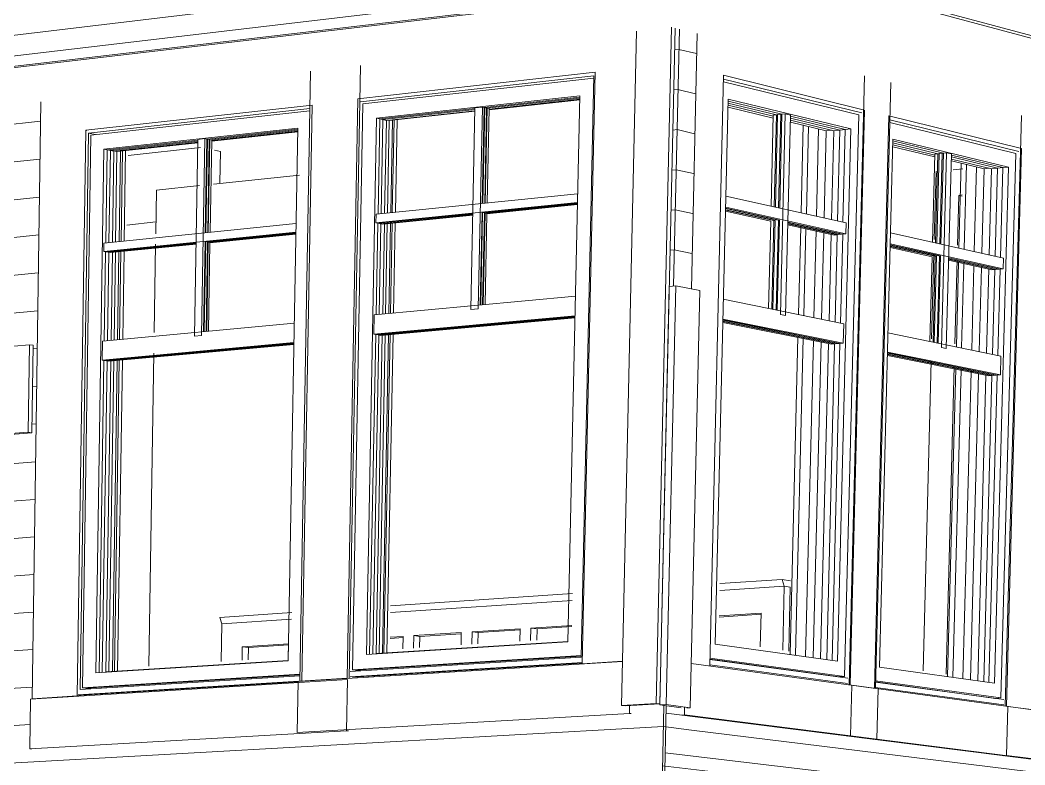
# Model space of a CAD drawing. Header units: inches. Extents: x 205 to 211, y -138 to -29.
# Drawn here: x 207.2758 to 207.4176, y -137.4614 to -137.3562 of the extents above; entities that cross this region are included whole.
import ezdxf

# ---------------------------------------------------------------- set-up
doc = ezdxf.new("R2010")
doc.units = ezdxf.units.IN
doc.header["$MEASUREMENT"] = 0
for name, color, linetype, lineweight in [('A-DOOR-FRAM', 31, 'Continuous', 9), ('A-GLAZ', 151, 'Continuous', 13), ('A-PART', 2, 'Continuous', 9), ('A-ROOF-OTLN', 132, 'Continuous', 9), ('A-WALL', 113, 'Continuous', 13), ('A-WALL-PATT', 111, 'Continuous', 13), ('I-FURN', 30, 'Continuous', 9), ('I-WALL', 2, 'Continuous', 13)]:
    doc.layers.add(name, color=color, linetype=linetype, lineweight=lineweight)

# ---------------------------------------------------------------- blocks, each defined once
blk = doc.blocks.new('FP_63-Looking SouthWest')
at = {"layer": 'A-WALL-PATT', "lineweight": 9}
for p, q in [((-71.833, -137.36042), (-71.83242, -137.36035)), ((-71.83313, -137.36608), (-71.83254, -137.36602)), ((-72.01697, -137.38109), (-71.92254, -137.37048)), ((-71.83326, -137.37175), (-71.83267, -137.37168)), ((-72.017, -137.38614), (-71.92262, -137.37584)), ((-71.83339, -137.3774), (-71.8328, -137.37734)), ((-72.01703, -137.39117), (-71.9227, -137.3812)), ((-71.83352, -137.38305), (-71.83293, -137.38299)), ((-72.01706, -137.3962), (-71.92278, -137.38655)), ((-71.83365, -137.3887), (-71.83306, -137.38864)), ((-72.01709, -137.40123), (-71.92285, -137.3919)), ((-72.01712, -137.40626), (-71.92293, -137.39724)), ((-71.92359, -137.40263), (-71.92301, -137.40258)), ((-71.92366, -137.40796), (-71.92309, -137.40791)), ((-71.92374, -137.41328), (-71.92316, -137.41323)), ((-72.01723, -137.4263), (-71.92324, -137.41856)), ((-72.01726, -137.4313), (-71.92332, -137.42387)), ((-72.01729, -137.43629), (-71.9234, -137.42918)), ((-72.01732, -137.44128), (-71.92347, -137.43449)), ((-72.01735, -137.44627), (-71.92355, -137.43979)), ((-72.01738, -137.45125), (-71.92363, -137.44508)), ((-72.01741, -137.45623), (-71.9237, -137.45037)), ((-72.01747, -137.46617), (-71.83459, -137.45594)), ((-72.01744, -137.4612), (-71.924, -137.45567))]:
    blk.add_line(p, q, dxfattribs=at)
blk = doc.blocks.new('FP_64-Looking SouthWest')
at = {"layer": 'A-WALL-PATT', "lineweight": 9}
for p, q in [((-71.83242, -137.36035), (-71.82995, -137.36096)), ((-71.83254, -137.36602), (-71.83008, -137.36661)), ((-71.83267, -137.37168), (-71.83021, -137.37226)), ((-71.8328, -137.37734), (-71.83034, -137.3779)), ((-71.83293, -137.38299), (-71.83047, -137.38353)), ((-71.83306, -137.38864), (-71.8306, -137.38916)), ((-71.83459, -137.45594), (-71.83061, -137.45643)), ((-71.83472, -137.46151), (-71.83074, -137.46197)), ((-71.83485, -137.46708), (-71.83087, -137.46751)), ((-71.83497, -137.47264), (-71.831, -137.47304)), ((-71.8351, -137.47819), (-71.83112, -137.47856))]:
    blk.add_line(p, q, dxfattribs=at)
blk = doc.blocks.new('FP_66-Looking SouthWest')
at = {"layer": 'A-WALL-PATT', "lineweight": 9}
for p, q in [((-71.75995, -137.37838), (-71.74588, -137.38188)), ((-71.7601, -137.38351), (-71.74603, -137.3869)), ((-71.76025, -137.38863), (-71.74619, -137.39191)), ((-71.70655, -137.39167), (-71.69006, -137.39578)), ((-71.7604, -137.39374), (-71.74634, -137.39692)), ((-71.70671, -137.39639), (-71.69023, -137.40037)), ((-71.76055, -137.39885), (-71.7465, -137.40193)), ((-71.70688, -137.40111), (-71.69039, -137.40497)), ((-71.7607, -137.40395), (-71.74665, -137.40693)), ((-71.70704, -137.40583), (-71.69056, -137.40956)), ((-71.7072, -137.41053), (-71.69072, -137.41414)), ((-71.70736, -137.41524), (-71.69089, -137.41873)), ((-71.7613, -137.42432), (-71.74727, -137.42688)), ((-71.76145, -137.4294), (-71.74742, -137.43185)), ((-71.7616, -137.43448), (-71.74757, -137.43682)), ((-71.70801, -137.43402), (-71.69155, -137.43702)), ((-71.70817, -137.43871), (-71.69171, -137.44158)), ((-71.76175, -137.43955), (-71.74772, -137.44179)), ((-71.70833, -137.44339), (-71.69187, -137.44614)), ((-71.7619, -137.44461), (-71.74788, -137.44675)), ((-71.70849, -137.44807), (-71.69204, -137.4507)), ((-71.76205, -137.44968), (-71.74803, -137.45171)), ((-71.70865, -137.45274), (-71.6922, -137.45525)), ((-71.7622, -137.45473), (-71.74818, -137.45666)), ((-71.83061, -137.45643), (-71.69286, -137.47342)), ((-71.70882, -137.45741), (-71.69237, -137.4598)), ((-71.76198, -137.45983), (-71.74834, -137.46161)), ((-71.83074, -137.46197), (-71.69302, -137.47795)), ((-71.70898, -137.46207), (-71.69253, -137.46434)), ((-71.70879, -137.46678), (-71.69269, -137.46888)), ((-71.83087, -137.46751), (-71.69318, -137.48248)), ((-71.831, -137.47304), (-71.69334, -137.487)), ((-71.83112, -137.47856), (-71.69351, -137.49152))]:
    blk.add_line(p, q, dxfattribs=at)
blk = doc.blocks.new('FP_80-Looking SouthWest')
at = {"layer": 'A-PART'}
for p, q in [((-71.83422, -137.45407), (-71.69037, -137.47216)), ((-71.83434, -137.45964), (-71.69054, -137.47668))]:
    blk.add_line(p, q, dxfattribs=at)

msp = doc.modelspace()

# ---------------------------------------------------------------- linework, layer by layer
at = {"layer": 'A-DOOR-FRAM'}
for p, q in [((207.40506, -137.37761), (207.40481, -137.38721)), ((207.40514, -137.3776), (207.40506, -137.37761)), ((207.40886, -137.37723), (207.40748, -137.37736)), ((207.40808, -137.38797), (207.40827, -137.38096)), ((207.40827, -137.38096), (207.40876, -137.38091)), ((207.40876, -137.38107), (207.40827, -137.38096)), ((207.40476, -137.38926), (207.40444, -137.40123)), ((207.40771, -137.40192), (207.40803, -137.39001)), ((207.40436, -137.40439), (207.40322, -137.44807)), ((207.40648, -137.44855), (207.40763, -137.40507))]:
    msp.add_line(p, q, dxfattribs=at)
at = {"layer": 'A-GLAZ', "lineweight": 9}
for p, q in [((207.37053, -137.39416), (207.37136, -137.35813)), ((207.31522, -137.44953), (207.31677, -137.36343)), ((207.32381, -137.36263), (207.3222, -137.44913)), ((207.32343, -137.36732), (207.35694, -137.36359)), ((207.35694, -137.36359), (207.35512, -137.44707)), ((207.32383, -137.36775), (207.35676, -137.3641)), ((207.35676, -137.36443), (207.32415, -137.36805)), ((207.35676, -137.3641), (207.35498, -137.44614)), ((207.37311, -137.44738), (207.37506, -137.36401)), ((207.39415, -137.36961), (207.37504, -137.36493)), ((207.37505, -137.36454), (207.3946, -137.36933)), ((207.37506, -137.36401), (207.39498, -137.36892)), ((207.39278, -137.45005), (207.39495, -137.36408)), ((207.39868, -137.36503), (207.3965, -137.45055)), ((207.27744, -137.45202), (207.27866, -137.36778)), ((207.32191, -137.44912), (207.32343, -137.36732)), ((207.32608, -137.37007), (207.35476, -137.36693)), ((207.35476, -137.36708), (207.34127, -137.36856)), ((207.35476, -137.36708), (207.34127, -137.36856)), ((207.34127, -137.36856), (207.35476, -137.36708)), ((207.34161, -137.36867), (207.35477, -137.36723)), ((207.35476, -137.3674), (207.34195, -137.3688)), ((207.35476, -137.36748), (207.34195, -137.36888)), ((207.35476, -137.36693), (207.3531, -137.44397)), ((207.37389, -137.4443), (207.37569, -137.36738)), ((207.37568, -137.36793), (207.38254, -137.36959)), ((207.37569, -137.36738), (207.39305, -137.37158)), ((207.38331, -137.36951), (207.37569, -137.36766)), ((207.38331, -137.36951), (207.37569, -137.36766)), ((207.37569, -137.36766), (207.38331, -137.36951)), ((207.28503, -137.37176), (207.31697, -137.36821)), ((207.28542, -137.37218), (207.31667, -137.36872)), ((207.31667, -137.36905), (207.28575, -137.37247)), ((207.31697, -137.36821), (207.31551, -137.44953)), ((207.32415, -137.36805), (207.32266, -137.44794)), ((207.33996, -137.3687), (207.32653, -137.37017)), ((207.33996, -137.3687), (207.32653, -137.37017)), ((207.32653, -137.37017), (207.33996, -137.3687)), ((207.32696, -137.37027), (207.33996, -137.36885)), ((207.33996, -137.36901), (207.32746, -137.37038)), ((207.33996, -137.36909), (207.32785, -137.37041)), ((207.38208, -137.36978), (207.37569, -137.36824)), ((207.38208, -137.37005), (207.37569, -137.36852)), ((207.39498, -137.36892), (207.39294, -137.45007)), ((207.32465, -137.44578), (207.32608, -137.37007)), ((207.32653, -137.37017), (207.32608, -137.37007)), ((207.32653, -137.37017), (207.32628, -137.38361)), ((207.32653, -137.37017), (207.32628, -137.38361)), ((207.32628, -137.38361), (207.32653, -137.37017)), ((207.32696, -137.37027), (207.32653, -137.37017)), ((207.32653, -137.37017), (207.32746, -137.37038)), ((207.32671, -137.38356), (207.32696, -137.37027)), ((207.32746, -137.37038), (207.32721, -137.3835)), ((207.32785, -137.37041), (207.3276, -137.38346)), ((207.32785, -137.37041), (207.32761, -137.37036)), ((207.32832, -137.37036), (207.32807, -137.38341)), ((207.32855, -137.37032), (207.3283, -137.38338)), ((207.3283, -137.38338), (207.32855, -137.37032)), ((207.32898, -137.37027), (207.32873, -137.38333)), ((207.39225, -137.37166), (207.38449, -137.36979)), ((207.39225, -137.37166), (207.38449, -137.36979)), ((207.38449, -137.36979), (207.39225, -137.37166)), ((207.38449, -137.37006), (207.39149, -137.37174)), ((207.39061, -137.37184), (207.38449, -137.37036)), ((207.38956, -137.37185), (207.38449, -137.37063)), ((207.39216, -137.44889), (207.39415, -137.36961)), ((207.39635, -137.45053), (207.39841, -137.36976)), ((207.39841, -137.36976), (207.41713, -137.37437)), ((207.41632, -137.37504), (207.39854, -137.37069)), ((207.39855, -137.3703), (207.41676, -137.37477)), ((207.41484, -137.45304), (207.41711, -137.36968)), ((207.28383, -137.45163), (207.28503, -137.37176)), ((207.28423, -137.45071), (207.28542, -137.37218)), ((207.28516, -137.37179), (207.28503, -137.37176)), ((207.28542, -137.37218), (207.28641, -137.37239)), ((207.28759, -137.37445), (207.31494, -137.37146)), ((207.31494, -137.37161), (207.30211, -137.37301)), ((207.31494, -137.37161), (207.30211, -137.37301)), ((207.30211, -137.37301), (207.31494, -137.37161)), ((207.30245, -137.37311), (207.31494, -137.37175)), ((207.31493, -137.37192), (207.3028, -137.37324)), ((207.31494, -137.37199), (207.30281, -137.37332)), ((207.31494, -137.37146), (207.31359, -137.44665)), ((207.386, -137.38337), (207.3863, -137.37103)), ((207.38675, -137.38355), (207.38705, -137.37122)), ((207.38705, -137.37122), (207.38675, -137.38355)), ((207.38817, -137.38388), (207.38847, -137.37158)), ((207.38925, -137.38413), (207.38956, -137.37185)), ((207.39035, -137.37177), (207.38956, -137.37185)), ((207.3903, -137.38438), (207.39061, -137.37184)), ((207.39061, -137.37184), (207.39225, -137.37166)), ((207.39305, -137.37158), (207.39117, -137.44672)), ((207.39149, -137.37174), (207.39117, -137.38458)), ((207.39225, -137.37166), (207.39149, -137.37174)), ((207.39192, -137.38476), (207.39225, -137.37166)), ((207.39192, -137.38476), (207.39225, -137.37166)), ((207.39225, -137.37166), (207.39192, -137.38476)), ((207.39305, -137.37158), (207.39225, -137.37166)), ((207.28575, -137.37247), (207.28456, -137.45048)), ((207.30084, -137.37315), (207.28805, -137.37455)), ((207.30084, -137.37315), (207.28805, -137.37455)), ((207.28805, -137.37455), (207.30084, -137.37315)), ((207.28849, -137.37464), (207.30084, -137.37329)), ((207.30084, -137.37345), (207.289, -137.37474)), ((207.30084, -137.37353), (207.28942, -137.37477)), ((207.39706, -137.44754), (207.39896, -137.37301)), ((207.39895, -137.37354), (207.40533, -137.37508)), ((207.39896, -137.37301), (207.41528, -137.37696)), ((207.40609, -137.37501), (207.39896, -137.37328)), ((207.40609, -137.37501), (207.39896, -137.37328)), ((207.39896, -137.37328), (207.40609, -137.37501)), ((207.28646, -137.44837), (207.28759, -137.37445)), ((207.28805, -137.37455), (207.28759, -137.37445)), ((207.28805, -137.37455), (207.28785, -137.38766)), ((207.28805, -137.37455), (207.28785, -137.38766)), ((207.28785, -137.38766), (207.28805, -137.37455)), ((207.28849, -137.37464), (207.28805, -137.37455)), ((207.28805, -137.37455), (207.289, -137.37474)), ((207.28829, -137.38761), (207.28849, -137.37464)), ((207.289, -137.37474), (207.2888, -137.38756)), ((207.28942, -137.37477), (207.28917, -137.37472)), ((207.28942, -137.37477), (207.28923, -137.38751)), ((207.28992, -137.37472), (207.28972, -137.38746)), ((207.29021, -137.37468), (207.29001, -137.38742)), ((207.29001, -137.38742), (207.29021, -137.37468)), ((207.29065, -137.37462), (207.29045, -137.38737)), ((207.40488, -137.37527), (207.39896, -137.37385)), ((207.40488, -137.37553), (207.39896, -137.37411)), ((207.41423, -137.45191), (207.41632, -137.37504)), ((207.41713, -137.37437), (207.41499, -137.45306)), ((207.4145, -137.37704), (207.40722, -137.37528)), ((207.4145, -137.37704), (207.40722, -137.37528)), ((207.40722, -137.37528), (207.4145, -137.37704)), ((207.40722, -137.37554), (207.41375, -137.37711)), ((207.41289, -137.3772), (207.40722, -137.37583)), ((207.41184, -137.37721), (207.40722, -137.3761)), ((207.4083, -137.38836), (207.40862, -137.3764)), ((207.40904, -137.38853), (207.40936, -137.37658)), ((207.40936, -137.37658), (207.40904, -137.38853)), ((207.41046, -137.38887), (207.41077, -137.37694)), ((207.41152, -137.38912), (207.41184, -137.37721)), ((207.41262, -137.37713), (207.41184, -137.37721)), ((207.41256, -137.38936), (207.41289, -137.3772)), ((207.41289, -137.3772), (207.4145, -137.37704)), ((207.41528, -137.37696), (207.4133, -137.44981)), ((207.41375, -137.37711), (207.41341, -137.38956)), ((207.4145, -137.37704), (207.41375, -137.37711)), ((207.41416, -137.38973), (207.4145, -137.37704)), ((207.41416, -137.38973), (207.4145, -137.37704)), ((207.4145, -137.37704), (207.41416, -137.38973)), ((207.41528, -137.37696), (207.4145, -137.37704)), ((207.32625, -137.38489), (207.32601, -137.39778)), ((207.32625, -137.38489), (207.32601, -137.39778)), ((207.32601, -137.39778), (207.32625, -137.38489)), ((207.32644, -137.39774), (207.32668, -137.38498)), ((207.32718, -137.38501), (207.32694, -137.39769)), ((207.32758, -137.38496), (207.32733, -137.39765)), ((207.32804, -137.38491), (207.3278, -137.3976)), ((207.32828, -137.38488), (207.32803, -137.39757)), ((207.32803, -137.39757), (207.32828, -137.38488)), ((207.3287, -137.38483), (207.32846, -137.39753)), ((207.38565, -137.39774), (207.38595, -137.38547)), ((207.3864, -137.3979), (207.3867, -137.38564)), ((207.3867, -137.38564), (207.3864, -137.3979)), ((207.38782, -137.3982), (207.38812, -137.38597)), ((207.3889, -137.39843), (207.3892, -137.38622)), ((207.39157, -137.399), (207.39188, -137.38644)), ((207.39157, -137.399), (207.39188, -137.38644)), ((207.39188, -137.38644), (207.39157, -137.399)), ((207.38995, -137.39866), (207.39025, -137.38646)), ((207.39112, -137.38652), (207.39081, -137.39884)), ((207.28783, -137.38892), (207.28764, -137.4015)), ((207.28783, -137.38892), (207.28764, -137.4015)), ((207.28764, -137.4015), (207.28783, -137.38892)), ((207.28808, -137.40146), (207.28827, -137.389)), ((207.28878, -137.38902), (207.28859, -137.40141)), ((207.2892, -137.38898), (207.28901, -137.40136)), ((207.2897, -137.38892), (207.28951, -137.40131)), ((207.28999, -137.38889), (207.2898, -137.40128)), ((207.2898, -137.40128), (207.28999, -137.38889)), ((207.29043, -137.38884), (207.29024, -137.40124)), ((207.40794, -137.40229), (207.40825, -137.3904)), ((207.40867, -137.40245), (207.40899, -137.39056)), ((207.40899, -137.39056), (207.40867, -137.40245)), ((207.41009, -137.40275), (207.4104, -137.39089)), ((207.41115, -137.40298), (207.41147, -137.39114)), ((207.41219, -137.4032), (207.4125, -137.39138)), ((207.41336, -137.39143), (207.41304, -137.40339)), ((207.41378, -137.40354), (207.41411, -137.39137)), ((207.41378, -137.40354), (207.41411, -137.39137)), ((207.41411, -137.39137), (207.41378, -137.40354)), ((207.32595, -137.4006), (207.3251, -137.44575)), ((207.32595, -137.4006), (207.3251, -137.44575)), ((207.3251, -137.44575), (207.32595, -137.4006)), ((207.32774, -137.40062), (207.32689, -137.44559)), ((207.32798, -137.40059), (207.32712, -137.44557)), ((207.32712, -137.44557), (207.32798, -137.40059)), ((207.3284, -137.40055), (207.32754, -137.44554)), ((207.32553, -137.44572), (207.32638, -137.40068)), ((207.32688, -137.4007), (207.32603, -137.44568)), ((207.32728, -137.40066), (207.32642, -137.44562)), ((207.38448, -137.44573), (207.38557, -137.40098)), ((207.38522, -137.44584), (207.38632, -137.40113)), ((207.38632, -137.40113), (207.38522, -137.44584)), ((207.38664, -137.44605), (207.38774, -137.40144)), ((207.38772, -137.44621), (207.38882, -137.40166)), ((207.38876, -137.44636), (207.38987, -137.40188)), ((207.39074, -137.40193), (207.38963, -137.44649)), ((207.39038, -137.4466), (207.3915, -137.40186)), ((207.39038, -137.4466), (207.3915, -137.40186)), ((207.3915, -137.40186), (207.39038, -137.4466)), ((207.28759, -137.40425), (207.28692, -137.44834)), ((207.28759, -137.40425), (207.28692, -137.44834)), ((207.28692, -137.44834), (207.28759, -137.40425)), ((207.28736, -137.44831), (207.28803, -137.40433)), ((207.28854, -137.40435), (207.28786, -137.44827)), ((207.28897, -137.40431), (207.28829, -137.44821)), ((207.28946, -137.40426), (207.28878, -137.44818)), ((207.28975, -137.40422), (207.28907, -137.44815)), ((207.28907, -137.44815), (207.28975, -137.40422)), ((207.29019, -137.40418), (207.28951, -137.44812)), ((207.4067, -137.44884), (207.40785, -137.40544)), ((207.40744, -137.44895), (207.40859, -137.40559)), ((207.40859, -137.40559), (207.40744, -137.44895)), ((207.40885, -137.44916), (207.41, -137.40589)), ((207.40991, -137.44931), (207.41107, -137.40611)), ((207.41094, -137.44947), (207.4121, -137.40633)), ((207.41296, -137.40638), (207.4118, -137.44959)), ((207.41253, -137.4497), (207.41371, -137.40632)), ((207.41253, -137.4497), (207.41371, -137.40632)), ((207.41371, -137.40632), (207.41253, -137.4497)), ((207.3531, -137.44397), (207.32465, -137.44578)), ((207.32603, -137.44565), (207.35311, -137.44393)), ((207.39117, -137.44672), (207.37389, -137.4443)), ((207.32266, -137.44794), (207.35499, -137.44593)), ((207.35499, -137.44601), (207.32311, -137.448)), ((207.32311, -137.448), (207.35499, -137.44601)), ((207.31359, -137.44665), (207.28646, -137.44837)), ((207.28786, -137.44824), (207.3136, -137.44661)), ((207.315, -137.44958), (207.36079, -137.44676)), ((207.35498, -137.44614), (207.32233, -137.44817)), ((207.32233, -137.44894), (207.35513, -137.44691)), ((207.35513, -137.44699), (207.32272, -137.44899)), ((207.36079, -137.44672), (207.35512, -137.44707)), ((207.3705, -137.44703), (207.39688, -137.4506)), ((207.37312, -137.44724), (207.39256, -137.44988)), ((207.37314, -137.44628), (207.39216, -137.44889)), ((207.39259, -137.44912), (207.37314, -137.44646)), ((207.39137, -137.44893), (207.37315, -137.44644)), ((207.37315, -137.44644), (207.39137, -137.44893)), ((207.31523, -137.44878), (207.28423, -137.45071)), ((207.28456, -137.45048), (207.31524, -137.44857)), ((207.31524, -137.44866), (207.28502, -137.45053)), ((207.28502, -137.45053), (207.31524, -137.44866)), ((207.32311, -137.448), (207.32266, -137.44794)), ((207.32375, -137.44808), (207.32311, -137.448)), ((207.32325, -137.44811), (207.32325, -137.44799)), ((207.4133, -137.44981), (207.39706, -137.44754)), ((207.27722, -137.45207), (207.32198, -137.44932)), ((207.28396, -137.45147), (207.31512, -137.44955)), ((207.315, -137.44963), (207.28436, -137.45152)), ((207.31487, -137.45676), (207.315, -137.44958)), ((207.315, -137.44958), (207.31522, -137.44953)), ((207.32191, -137.44912), (207.31522, -137.44953)), ((207.32198, -137.44932), (207.32185, -137.45653)), ((207.39137, -137.44893), (207.39129, -137.44894)), ((207.39216, -137.44889), (207.39137, -137.44893)), ((207.39298, -137.45726), (207.39316, -137.4501)), ((207.39316, -137.4501), (207.41871, -137.45357)), ((207.41465, -137.45214), (207.39652, -137.44966)), ((207.39653, -137.44949), (207.41423, -137.45191)), ((207.41346, -137.45196), (207.39653, -137.44964)), ((207.39653, -137.44964), (207.41346, -137.45196)), ((207.28383, -137.45163), (207.27744, -137.45202)), ((207.28436, -137.45152), (207.28383, -137.45163)), ((207.28502, -137.45053), (207.28456, -137.45048)), ((207.28568, -137.45061), (207.28502, -137.45053)), ((207.3965, -137.45042), (207.41463, -137.45288)), ((207.39688, -137.4506), (207.39669, -137.45773)), ((207.27712, -137.45909), (207.27722, -137.45207)), ((207.27722, -137.45207), (207.27744, -137.45202)), ((207.36179, -137.45298), (207.36177, -137.45408)), ((207.41346, -137.45196), (207.41338, -137.45196)), ((207.41423, -137.45191), (207.41346, -137.45196)), ((207.41502, -137.46003), (207.41521, -137.45309)), ((207.41521, -137.45309), (207.43929, -137.45636)), ((207.36177, -137.45408), (207.31487, -137.45676)), ((207.36177, -137.45408), (207.36202, -137.45411)), ((207.36907, -137.45433), (207.36953, -137.45431)), ((207.36953, -137.45431), (207.36956, -137.45326)), ((207.39669, -137.45773), (207.36953, -137.45431)), ((207.32185, -137.45653), (207.27712, -137.45909)), ((207.32185, -137.45653), (207.3221, -137.45656)), ((207.39252, -137.45728), (207.39298, -137.45726)), ((207.41852, -137.46048), (207.39298, -137.45726)), ((207.39669, -137.45773), (207.39624, -137.45775)), ((207.27738, -137.45912), (207.27712, -137.45909)), ((207.41458, -137.46006), (207.41502, -137.46003)), ((207.43909, -137.46307), (207.41502, -137.46003))]:
    msp.add_line(p, q, dxfattribs=at)
at = {"layer": 'A-GLAZ'}
for p, q in [((207.33996, -137.36862), (207.33939, -137.39706)), ((207.34101, -137.3685), (207.33996, -137.36862)), ((207.34043, -137.39696), (207.34101, -137.3685)), ((207.34127, -137.36856), (207.34099, -137.38212)), ((207.34101, -137.3685), (207.34127, -137.36856)), ((207.34108, -137.38211), (207.34135, -137.36858)), ((207.34135, -137.36858), (207.34127, -137.36859)), ((207.34161, -137.36864), (207.34134, -137.38208)), ((207.34135, -137.36858), (207.34161, -137.36864)), ((207.34142, -137.38207), (207.34169, -137.36866)), ((207.34169, -137.36866), (207.34161, -137.36867)), ((207.34195, -137.36872), (207.34168, -137.38204)), ((207.34169, -137.36866), (207.34195, -137.36872)), ((207.38177, -137.38248), (207.38208, -137.36964)), ((207.38208, -137.36964), (207.38254, -137.36959)), ((207.38254, -137.36959), (207.38223, -137.38258)), ((207.38238, -137.38262), (207.3827, -137.36957)), ((207.38269, -137.36962), (207.38254, -137.36959)), ((207.3827, -137.36957), (207.38316, -137.36952)), ((207.38316, -137.36952), (207.38284, -137.38272)), ((207.38299, -137.38276), (207.38331, -137.36951)), ((207.38377, -137.36946), (207.38308, -137.39779)), ((207.38331, -137.36956), (207.38316, -137.36952)), ((207.38331, -137.36951), (207.38377, -137.36946)), ((207.38449, -137.36963), (207.38377, -137.36946)), ((207.38381, -137.39794), (207.38449, -137.36963)), ((207.30084, -137.37306), (207.30038, -137.40083)), ((207.30184, -137.37295), (207.30084, -137.37306)), ((207.30138, -137.40074), (207.30184, -137.37295)), ((207.30184, -137.37295), (207.30211, -137.37301)), ((207.30211, -137.37301), (207.30188, -137.38624)), ((207.30197, -137.38623), (207.30219, -137.37303)), ((207.30219, -137.37303), (207.30211, -137.37304)), ((207.30219, -137.37303), (207.30246, -137.37309)), ((207.30246, -137.37309), (207.30224, -137.3862)), ((207.30232, -137.3862), (207.30254, -137.3731)), ((207.30254, -137.3731), (207.30245, -137.37311)), ((207.30254, -137.3731), (207.3028, -137.37316)), ((207.3028, -137.37316), (207.30259, -137.38617)), ((207.40488, -137.37513), (207.40533, -137.37508)), ((207.40533, -137.37508), (207.405, -137.38768)), ((207.40515, -137.38771), (207.40548, -137.37507)), ((207.40548, -137.37512), (207.40533, -137.37508)), ((207.40548, -137.37507), (207.40594, -137.37502)), ((207.40594, -137.37502), (207.4056, -137.38782)), ((207.40575, -137.38785), (207.40609, -137.37501)), ((207.40654, -137.37496), (207.40582, -137.40242)), ((207.40609, -137.37506), (207.40594, -137.37502)), ((207.40609, -137.37501), (207.40654, -137.37496)), ((207.40722, -137.37512), (207.40654, -137.37496)), ((207.40456, -137.38757), (207.40488, -137.37513)), ((207.4065, -137.40256), (207.40722, -137.37512)), ((207.35446, -137.38075), (207.32602, -137.38363)), ((207.32599, -137.38484), (207.35444, -137.38198)), ((207.35444, -137.38206), (207.34097, -137.38341)), ((207.34097, -137.38344), (207.35444, -137.38209)), ((207.35444, -137.38217), (207.34131, -137.38348)), ((207.34131, -137.38351), (207.35444, -137.38219)), ((207.39238, -137.38486), (207.37537, -137.38106)), ((207.33966, -137.38354), (207.32625, -137.38489)), ((207.32634, -137.38491), (207.33966, -137.38357)), ((207.34097, -137.38341), (207.3407, -137.39642)), ((207.34079, -137.39641), (207.34105, -137.38343)), ((207.34131, -137.38348), (207.34105, -137.39639)), ((207.34113, -137.39638), (207.34139, -137.3835)), ((207.34165, -137.38356), (207.34139, -137.39635)), ((207.35444, -137.38227), (207.34165, -137.38356)), ((207.38172, -137.38459), (207.37534, -137.38317)), ((207.37537, -137.38264), (207.39234, -137.3864)), ((207.38295, -137.38447), (207.37538, -137.38279)), ((207.37538, -137.38284), (207.38295, -137.38451)), ((207.38234, -137.38453), (207.37538, -137.38299)), ((207.37538, -137.38304), (207.38233, -137.38457)), ((207.3147, -137.38495), (207.28758, -137.38769)), ((207.32602, -137.38363), (207.32599, -137.38484)), ((207.32625, -137.38489), (207.32599, -137.38484)), ((207.32659, -137.38496), (207.32634, -137.38491)), ((207.33966, -137.38365), (207.32659, -137.38496)), ((207.32668, -137.38498), (207.33966, -137.38368)), ((207.32694, -137.38503), (207.32668, -137.38498)), ((207.33966, -137.38376), (207.32694, -137.38503)), ((207.38143, -137.39692), (207.38172, -137.38459)), ((207.38218, -137.38449), (207.38188, -137.39702)), ((207.38203, -137.39705), (207.38234, -137.38453)), ((207.3828, -137.38443), (207.38249, -137.39715)), ((207.38264, -137.39718), (207.38295, -137.38447)), ((207.39188, -137.38644), (207.38413, -137.38473)), ((207.38413, -137.38478), (207.39173, -137.38646)), ((207.39127, -137.3865), (207.38413, -137.38492)), ((207.38413, -137.38497), (207.39112, -137.38652)), ((207.39234, -137.3864), (207.39238, -137.38486)), ((207.28757, -137.38887), (207.31467, -137.38614)), ((207.31467, -137.38622), (207.30186, -137.38751)), ((207.30186, -137.38753), (207.31467, -137.38625)), ((207.31467, -137.38633), (207.30221, -137.38758)), ((207.30221, -137.3876), (207.31467, -137.38635)), ((207.31467, -137.38643), (207.30256, -137.38765)), ((207.39067, -137.38656), (207.38413, -137.38512)), ((207.39173, -137.38646), (207.39173, -137.38641)), ((207.39234, -137.3864), (207.39188, -137.38644)), ((207.4146, -137.38983), (207.39863, -137.38626)), ((207.28758, -137.38769), (207.28757, -137.38887)), ((207.3006, -137.38763), (207.28783, -137.38892)), ((207.28792, -137.38893), (207.3006, -137.38766)), ((207.3006, -137.38774), (207.28818, -137.38898)), ((207.28827, -137.389), (207.3006, -137.38776)), ((207.3006, -137.38784), (207.28853, -137.38905)), ((207.30186, -137.38751), (207.30165, -137.4002)), ((207.30174, -137.4002), (207.30195, -137.38753)), ((207.30221, -137.38758), (207.302, -137.40017)), ((207.30209, -137.40016), (207.3023, -137.38759)), ((207.30256, -137.38765), (207.30235, -137.40013)), ((207.39112, -137.38652), (207.39067, -137.38656)), ((207.39112, -137.38652), (207.39112, -137.38647)), ((207.39173, -137.38646), (207.39127, -137.3865)), ((207.39859, -137.38779), (207.41456, -137.39132)), ((207.28783, -137.38892), (207.28757, -137.38887)), ((207.28818, -137.38898), (207.28792, -137.38893)), ((207.28853, -137.38905), (207.28827, -137.389)), ((207.40571, -137.3895), (207.39859, -137.38793)), ((207.39859, -137.38798), (207.40571, -137.38955)), ((207.40511, -137.38956), (207.39859, -137.38812)), ((207.39859, -137.38817), (207.40511, -137.38961)), ((207.4045, -137.38962), (207.39859, -137.38831)), ((207.40419, -137.40157), (207.4045, -137.38962)), ((207.40496, -137.38953), (207.40464, -137.40167)), ((207.40479, -137.4017), (207.40511, -137.38956)), ((207.40556, -137.38947), (207.40523, -137.4018)), ((207.40538, -137.40183), (207.40571, -137.3895)), ((207.41411, -137.39137), (207.40684, -137.38976)), ((207.40684, -137.3898), (207.41396, -137.39138)), ((207.41351, -137.39142), (207.40684, -137.38994)), ((207.40684, -137.38999), (207.41336, -137.39143)), ((207.41292, -137.39147), (207.40684, -137.39013)), ((207.41456, -137.39132), (207.4146, -137.38983)), ((207.41336, -137.39143), (207.41292, -137.39147)), ((207.41336, -137.39143), (207.41337, -137.39139)), ((207.41396, -137.39138), (207.41351, -137.39142)), ((207.41396, -137.39138), (207.41396, -137.39133)), ((207.41456, -137.39132), (207.41411, -137.39137)), ((207.35415, -137.39518), (207.32575, -137.39781)), ((207.39202, -137.3991), (207.37503, -137.39563)), ((207.33939, -137.39706), (207.34043, -137.39696)), ((207.38308, -137.39779), (207.38381, -137.39794)), ((207.31444, -137.39902), (207.28737, -137.40153)), ((207.32575, -137.39781), (207.3257, -137.40055)), ((207.3257, -137.40055), (207.35409, -137.39797)), ((207.35409, -137.39804), (207.32595, -137.4006)), ((207.32604, -137.40061), (207.35409, -137.39806)), ((207.35409, -137.39814), (207.3263, -137.40066)), ((207.32638, -137.40068), (207.35409, -137.39816)), ((207.35409, -137.39823), (207.32664, -137.40073)), ((207.37497, -137.39842), (207.39195, -137.40182)), ((207.3915, -137.40186), (207.37497, -137.39855)), ((207.37497, -137.3986), (207.39135, -137.40188)), ((207.39089, -137.40192), (207.37497, -137.39873)), ((207.37497, -137.39877), (207.39074, -137.40193)), ((207.39028, -137.40197), (207.37497, -137.39891)), ((207.39195, -137.40182), (207.39202, -137.3991)), ((207.32595, -137.4006), (207.3257, -137.40055)), ((207.3263, -137.40066), (207.32604, -137.40061)), ((207.41423, -137.40364), (207.39827, -137.40038)), ((207.28737, -137.40153), (207.28733, -137.40421)), ((207.28733, -137.40421), (207.3144, -137.40175)), ((207.3144, -137.40182), (207.28759, -137.40425)), ((207.28768, -137.40427), (207.3144, -137.40184)), ((207.3144, -137.40191), (207.28795, -137.40431)), ((207.28803, -137.40433), (207.3144, -137.40194)), ((207.3144, -137.40201), (207.2883, -137.40437)), ((207.30038, -137.40083), (207.30138, -137.40074)), ((207.32664, -137.40073), (207.32638, -137.40068)), ((207.39074, -137.40193), (207.39028, -137.40197)), ((207.39135, -137.40188), (207.39089, -137.40192)), ((207.39195, -137.40182), (207.3915, -137.40186)), ((207.3982, -137.40308), (207.41415, -137.40628)), ((207.41371, -137.40632), (207.3982, -137.40321)), ((207.3982, -137.40325), (207.41356, -137.40633)), ((207.41311, -137.40637), (207.3982, -137.40338)), ((207.3982, -137.40342), (207.41296, -137.40638)), ((207.40582, -137.40242), (207.4065, -137.40256)), ((207.28759, -137.40425), (207.28733, -137.40421)), ((207.28795, -137.40431), (207.28768, -137.40427)), ((207.2883, -137.40437), (207.28803, -137.40433)), ((207.41251, -137.40642), (207.3982, -137.40355)), ((207.41415, -137.40628), (207.41423, -137.40364)), ((207.41415, -137.40628), (207.41371, -137.40632)), ((207.41296, -137.40638), (207.41251, -137.40642)), ((207.41356, -137.40633), (207.41311, -137.40637))]:
    msp.add_line(p, q, dxfattribs=at)
at = {"layer": 'A-PART'}
msp.add_line((207.36698, -137.45302), (207.36666, -137.46711), dxfattribs=at)
at = {"layer": 'A-ROOF-OTLN'}
for p, q in [((207.38744, -137.34484), (207.18829, -137.36879)), ((207.38511, -137.34824), (207.18799, -137.37158)), ((207.38559, -137.34995), (207.18788, -137.37316)), ((207.38606, -137.3497), (207.18798, -137.37297)), ((207.55663, -137.39586), (207.38559, -137.34995)), ((207.55777, -137.39587), (207.38606, -137.3497))]:
    msp.add_line(p, q, dxfattribs=at)
at = {"layer": 'A-WALL'}
for p, q in [((207.36276, -137.3578), (207.36065, -137.45295)), ((207.36556, -137.45267), (207.36773, -137.35724)), ((207.36823, -137.35736), (207.36606, -137.45273)), ((207.36799, -137.39375), (207.36882, -137.35751)), ((207.36606, -137.4529), (207.3674, -137.39381)), ((207.36833, -137.39372), (207.36698, -137.45285)), ((207.3674, -137.39381), (207.36833, -137.39372)), ((207.37171, -137.39441), (207.36833, -137.39372)), ((207.37035, -137.45328), (207.37171, -137.39441)), ((207.27706, -137.40204), (207.18336, -137.41073)), ((207.27688, -137.41438), (207.27706, -137.40204)), ((207.27706, -137.40204), (207.27759, -137.40213)), ((207.27759, -137.40213), (207.27741, -137.41446)), ((207.18255, -137.4224), (207.27688, -137.41438)), ((207.27741, -137.41446), (207.1832, -137.42247)), ((207.27741, -137.41446), (207.27688, -137.41438)), ((207.36065, -137.45295), (207.36556, -137.45267)), ((207.36115, -137.45301), (207.36065, -137.45295)), ((207.36606, -137.45273), (207.36115, -137.45301)), ((207.36513, -137.51924), (207.36664, -137.45298)), ((207.36606, -137.45273), (207.36556, -137.45267)), ((207.36606, -137.4529), (207.36698, -137.45285)), ((207.3691, -137.45329), (207.36606, -137.4529)), ((207.36698, -137.45285), (207.37035, -137.45328)), ((207.36989, -137.45331), (207.37035, -137.45328))]:
    msp.add_line(p, q, dxfattribs=at)
at = {"layer": 'I-FURN'}
for p, q in [((207.38336, -137.43518), (207.37456, -137.43577)), ((207.3845, -137.43536), (207.38336, -137.43518)), ((207.38336, -137.43518), (207.38364, -137.43613)), ((207.35372, -137.43718), (207.32806, -137.43892)), ((207.37454, -137.43674), (207.38364, -137.43613)), ((207.38364, -137.43613), (207.37454, -137.43674)), ((207.38342, -137.44517), (207.38364, -137.43613)), ((207.38364, -137.43613), (207.38448, -137.43625)), ((207.38364, -137.43613), (207.38448, -137.43625)), ((207.38448, -137.43625), (207.38426, -137.44528)), ((207.32804, -137.43985), (207.3537, -137.43813)), ((207.3537, -137.43813), (207.32804, -137.43985)), ((207.3141, -137.43986), (207.30394, -137.44055)), ((207.37446, -137.44031), (207.38037, -137.43993)), ((207.38037, -137.4401), (207.37446, -137.44049)), ((207.38037, -137.43993), (207.38025, -137.44468)), ((207.30425, -137.44144), (207.30394, -137.44055)), ((207.30425, -137.44144), (207.30416, -137.44676)), ((207.30425, -137.44144), (207.31408, -137.44079)), ((207.31408, -137.44079), (207.30425, -137.44144)), ((207.34787, -137.44204), (207.35363, -137.44166)), ((207.33129, -137.44486), (207.33132, -137.44311)), ((207.33132, -137.44311), (207.33804, -137.44267)), ((207.33219, -137.44322), (207.33132, -137.44311)), ((207.33804, -137.44285), (207.33219, -137.44322)), ((207.33804, -137.44267), (207.338, -137.44443)), ((207.33952, -137.44433), (207.33955, -137.44257)), ((207.33955, -137.44257), (207.34633, -137.44213)), ((207.34042, -137.44269), (207.33955, -137.44257)), ((207.34042, -137.44269), (207.34039, -137.44427)), ((207.34633, -137.44231), (207.34042, -137.44269)), ((207.34633, -137.44213), (207.3463, -137.4439)), ((207.34783, -137.4438), (207.34787, -137.44204)), ((207.34873, -137.44215), (207.34787, -137.44204)), ((207.34873, -137.44215), (207.34869, -137.44374)), ((207.35363, -137.44184), (207.34873, -137.44215)), ((207.30712, -137.44468), (207.31363, -137.44426)), ((207.31363, -137.44443), (207.308, -137.44479)), ((207.31363, -137.44426), (207.3136, -137.44615)), ((207.32798, -137.44333), (207.32982, -137.44321)), ((207.32982, -137.44338), (207.32798, -137.4435)), ((207.32982, -137.44321), (207.32979, -137.44495)), ((207.33219, -137.44322), (207.33216, -137.4448)), ((207.30708, -137.44657), (207.30712, -137.44468)), ((207.308, -137.44479), (207.30712, -137.44468)), ((207.308, -137.44479), (207.30797, -137.44651))]:
    msp.add_line(p, q, dxfattribs=at)
at = {"layer": 'I-WALL'}
for p, q in [((207.30122, -137.37423), (207.29099, -137.37534)), ((207.30318, -137.37458), (207.30405, -137.37476)), ((207.30405, -137.37476), (207.30397, -137.3792)), ((207.31521, -137.37809), (207.30306, -137.37937)), ((207.295, -137.38022), (207.2949, -137.38638)), ((207.30109, -137.37958), (207.295, -137.38022)), ((207.29081, -137.38515), (207.29493, -137.38472)), ((207.29488, -137.38785), (207.29468, -137.4003)), ((207.29463, -137.40326), (207.29392, -137.4474))]:
    msp.add_line(p, q, dxfattribs=at)

# ---------------------------------------------------------------- block references
at = {"layer": 'A-PART'}
msp.add_blockref('FP_80-Looking SouthWest', (279.20117, 0), dxfattribs=at)
at = {"layer": 'A-WALL', "lineweight": 9}
for name in ['FP_63-Looking SouthWest', 'FP_64-Looking SouthWest', 'FP_66-Looking SouthWest']:
    msp.add_blockref(name, (279.20117, 0), dxfattribs=at)

doc.saveas('drawing.dxf')
